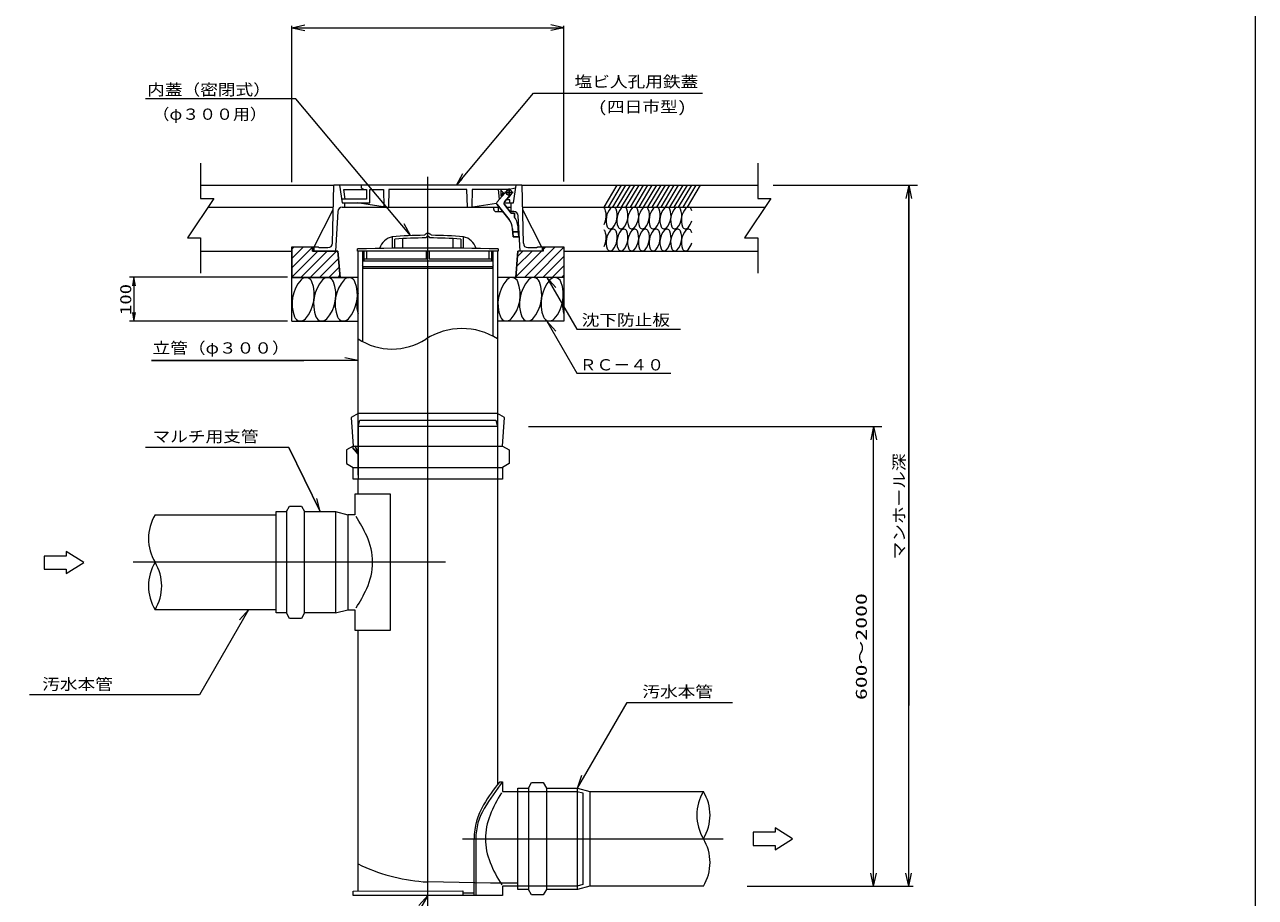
# Model space of a CAD drawing. Units: millimetres on the paper. Extents: x -392 to 404, y -283 to 281.
# Drawn here: x 123.9 to 404.2, y -134.1 to 64.7 of the extents above; entities that cross this region are included whole.
import ezdxf
from ezdxf.enums import TextEntityAlignment as Align

# ---------------------------------------------------------------- set-up
doc = ezdxf.new("R2010")
doc.units = ezdxf.units.MM
for name, color, linetype, lineweight in [('0-2__0-3__0-3_LAYER001', 7, 'Continuous', 18), ('0-3__0-4__1-0_0', 7, 'Continuous', 18), ('0-4__0-5__1-1_陣へようこそ', 7, 'Continuous', 18)]:
    doc.layers.add(name, color=color, linetype=linetype, lineweight=lineweight)
doc.styles.add('ＭＳ ゴシック', font='')
doc.styles.get('ＭＳ ゴシック').set_extended_font_data('MS Gothic')

msp = doc.modelspace()

# ---------------------------------------------------------------- linework, layer by layer
at = {"layer": '0-2__0-3__0-3_LAYER001'}
msp.add_lwpolyline([(-391.757, 281.271), (-391.757, -282.729), (404.243, -282.729), (404.243, 281.271)], close=True, dxfattribs=at)
at = {"layer": '0-3__0-4__1-0_0'}
for p, q in [((194.013, 14.894), (194.359, 28.12)), ((237.159, 28.12), (194.359, 28.12)), ((195.659, 28.12), (196.259, 24.12)), ((200.659, 27.42), (200.659, 28.12)), ((235.259, 24.12), (235.859, 28.12)), ((237.159, 28.12), (237.505, 14.894)), ((196.618, 27.12), (201.759, 27.12)), ((196.941, 24.97), (196.618, 27.12)), ((201.179, 27.12), (200.659, 27.42)), ((201.759, 27.12), (201.759, 24.97)), ((202.559, 27.12), (205.659, 27.12)), ((202.559, 24.12), (202.559, 27.12)), ((205.659, 27.12), (205.759, 23.17)), ((206.859, 27.12), (206.758, 23.12)), ((224.659, 27.12), (206.859, 27.12)), ((224.76, 23.12), (224.659, 27.12)), ((225.859, 27.12), (225.759, 23.17)), ((234.259, 27.12), (225.859, 27.12)), ((232.048, 24.949), (231.859, 27.12)), ((232.359, 27.12), (232.359, 26.02)), ((235.195, 26.47), (233.209, 26.47)), ((235.755, 27.428), (234.259, 27.12)), ((234.259, 27.406), (234.259, 25.314)), ((189.859, 14.12), (194.214, 22.57)), ((201.759, 24.97), (196.132, 24.97)), ((196.247, 23.12), (231.812, 23.12)), ((196.259, 24.12), (202.559, 24.12)), ((196.759, 24.12), (196.759, 23.12)), ((206.079, 23.12), (199.672, 24.12)), ((225.439, 23.12), (231.397, 24.05)), ((230.759, 22.62), (230.759, 23.12)), ((231.759, 23.12), (231.759, 22.12)), ((233.083, 24.12), (235.259, 24.12)), ((234.415, 24.82), (233.614, 24.82)), ((233.666, 23.12), (234.759, 23.12)), ((234.462, 24.12), (234.415, 24.82)), ((234.759, 22.12), (234.759, 24.12)), ((237.304, 22.57), (241.659, 14.12)), ((195.248, 22.173), (194.759, 13.12)), ((231.259, 22.12), (232.803, 22.12)), ((235.325, 22.12), (234.476, 22.12)), ((236.759, 13.12), (236.324, 21.174)), ((184.759, 14.12), (190.759, 14.12)), ((189.759, 14.02), (189.759, 13.12)), ((240.759, 14.12), (246.759, 14.12)), ((241.759, 14.02), (241.759, 13.12)), ((190.959, 13.92), (193.013, 13.92)), ((238.505, 13.92), (240.559, 13.92))]:
    msp.add_line(p, q, dxfattribs=at)
for points in [[(233.795, 26.888), (231.525, 24.368), (233.795, 26.888)], [(232.838, 26.574), (232.359, 27.005), (232.838, 26.574)], [(233.203, 24.363), (234.724, 26.052), (233.203, 24.363)], [(235.195, 26.47), (233.209, 26.47), (235.195, 26.47)], [(234.259, 27.406), (234.259, 25.314), (234.259, 27.406)], [(231.508, 23.719), (234.243, 20.342), (231.508, 23.719)], [(234.759, 21.77), (233.186, 23.714), (234.759, 21.77)], [(235.509, 21.77), (234.759, 21.77), (235.509, 21.77)], [(235.509, 20.815), (235.509, 21.77), (235.509, 20.815)], [(235.062, 18.208), (235.157, 16.395), (235.062, 18.208)], [(235.1, 17.495), (236.401, 17.495), (235.1, 17.495)], [(236.459, 16.395), (236.361, 18.276), (236.459, 16.395)], [(235.157, 16.395), (236.459, 16.395), (235.157, 16.395)]]:
    msp.add_lwpolyline(points, dxfattribs=at)
msp.add_circle((234.259, 26.47), 0.625, dxfattribs=at)
msp.add_circle((234.259, 26.47), 0.625, dxfattribs=at)
for centre, radius, start, end in [((233.059, 26.02), 0.7, 180, 225.18862), ((233.059, 26.02), 0.4, 104.40427, 223.07599), ((232.504, 26.202), 0.5, 318, 48), ((232.504, 26.202), 0.5, 318, 48), ((196.247, 22.12), 1, 90, 176.90545), ((231.259, 22.62), 0.5, 180, 270), ((231.897, 24.034), 0.5, 138, 219), ((231.897, 24.034), 0.5, 138, 219), ((233.574, 24.028), 0.5, 138, 219), ((233.574, 24.028), 0.5, 138, 219), ((231.367, 18.014), 3.7, 3, 39), ((231.367, 18.014), 3.7, 3, 39), ((235.325, 21.12), 1, 3.09455, 90), ((231.367, 18.014), 5, 3, 34.07152), ((231.367, 18.014), 5, 3, 34.07152), ((190.959, 14.12), 0.2, 180, 270), ((193.013, 14.92), 1, 270, 358.5), ((238.505, 14.92), 1, 181.5, 270), ((240.559, 14.12), 0.2, 270, 0)]:
    msp.add_arc(centre, radius, start, end, dxfattribs=at)
at = {"layer": '0-4__0-5__1-1_陣へようこそ'}
for p, q in [((184.759, 64.016), (187.759, 64.654)), ((184.759, 28.791), (184.759, 64.466)), ((184.759, 64.016), (187.759, 63.379)), ((246.759, 64.016), (243.759, 63.379)), ((246.759, 28.947), (246.759, 64.466)), ((222.252, 28.12), (239.84, 49.081)), ((239.84, 49.081), (278.299, 49.081)), ((163.99, 28.12), (194.359, 28.12)), ((215.759, -137.357), (215.759, 30.069)), ((222.252, 28.12), (223.692, 30.828)), ((237.159, 28.12), (290.882, 28.12)), ((255.882, 23.12), (258.882, 28.12)), ((256.882, 23.12), (259.882, 28.12)), ((257.882, 23.12), (260.882, 28.12)), ((258.882, 23.12), (261.882, 28.12)), ((259.882, 23.12), (262.882, 28.12)), ((260.882, 23.12), (263.882, 28.12)), ((261.882, 23.12), (264.882, 28.12)), ((262.882, 23.12), (265.882, 28.12)), ((263.882, 23.12), (266.882, 28.12)), ((264.882, 23.12), (267.882, 28.12)), ((265.882, 23.12), (268.882, 28.12)), ((266.882, 23.12), (269.882, 28.12)), ((267.882, 23.12), (270.882, 28.12)), ((268.882, 23.12), (271.882, 28.12)), ((269.882, 23.12), (272.882, 28.12)), ((270.882, 23.12), (273.882, 28.12)), ((271.882, 23.12), (274.882, 28.12)), ((272.882, 23.12), (275.882, 28.12)), ((273.882, 23.12), (276.882, 28.12)), ((274.882, 23.12), (277.882, 28.12)), ((294.394, 28.12), (327.275, 28.12)), ((325.275, 28.12), (324.637, 25.12)), ((325.275, 28.12), (325.913, 25.12)), ((165.656, 23.12), (194.228, 23.12)), ((237.29, 23.12), (292.548, 23.12)), ((211.779, 16.641), (210.339, 19.349)), ((207.659, 16.394), (207.659, 13.77)), ((208.259, 13.777), (208.259, 15.839)), ((209.959, 15.952), (209.959, 13.795)), ((221.559, 13.795), (221.559, 15.952)), ((223.259, 15.839), (223.259, 13.777)), ((223.859, 13.77), (223.859, 16.394)), ((246.759, 14.12), (246.759, -2.88)), ((246.759, 14.12), (246.759, 7.12)), ((163.99, 13.12), (184.759, 13.12)), ((195.259, 13.12), (189.509, 13.12)), ((189.509, 13.12), (195.259, 13.12)), ((199.759, 13.12), (199.759, 13.621)), ((199.859, -37.908), (199.859, 13.12)), ((200.859, 13.12), (200.859, -7.434)), ((201.259, 10.82), (201.259, 13.12)), ((201.309, 11.32), (215.509, 11.32)), ((201.759, 13.07), (201.759, 11.32)), ((215.459, 11.32), (215.459, 13.12)), ((229.759, 11.32), (229.759, 13.07)), ((230.259, 13.12), (230.259, 10.82)), ((230.659, -6.307), (230.659, 13.12)), ((231.659, 13.12), (231.659, -37.908)), ((242.009, 13.12), (236.259, 13.12)), ((242.009, 13.12), (236.259, 13.12)), ((246.759, 13.12), (290.882, 13.12)), ((230.659, 10.82), (200.859, 10.82)), ((201.023, 9.62), (200.859, 9.918)), ((230.659, 9.918), (230.495, 9.62)), ((183.759, 7.171), (147.806, 7.171)), ((148.806, 7.171), (148.806, -2.88)), ((246.759, 7.12), (231.659, 7.12)), ((246.759, 7.12), (231.659, 7.12)), ((246.759, 7.12), (233.719, 7.12)), ((242.884, 7.12), (244.936, 4.841)), ((246.227, 7.12), (246.759, 7.652)), ((183.759, -2.88), (147.806, -2.88)), ((184.759, -2.88), (199.859, -2.88)), ((246.759, -2.88), (231.659, -2.88)), ((242.884, -2.88), (244.936, -5.159)), ((249.69, -4.669), (273.267, -4.669)), ((199.859, -11.834), (196.859, -11.196)), ((249.69, -14.669), (271.136, -14.669)), ((199.859, -26.882), (199.859, -38.882)), ((238.697, -26.882), (319.175, -26.882)), ((317.275, -26.882), (317.913, -29.882)), ((184.095, -31.644), (151.484, -31.644)), ((184.095, -31.644), (154.321, -31.644)), ((199.859, -42.28), (199.859, -38.882)), ((231.659, -38.882), (231.659, -108.401)), ((191.198, -46.23), (190.458, -43.253)), ((153.634, -46.98), (181.173, -46.98)), ((183.554, -46.23), (183.554, -69.33)), ((187.673, -69.33), (187.673, -46.23)), ((219.781, -57.78), (148.654, -57.78)), ((181.173, -68.58), (153.634, -68.58)), ((174.914, -68.58), (172.862, -70.859)), ((199.859, -132.682), (199.859, -73.28)), ((249.849, -109.23), (250.797, -106.313)), ((238.644, -109.23), (238.644, -132.33)), ((242.763, -109.23), (242.763, -132.33)), ((249.849, -132.33), (249.849, -109.23)), ((252.648, -109.98), (278.523, -109.98)), ((223.654, -120.78), (283.015, -120.78)), ((226.301, -133.682), (226.301, -120.78)), ((226.686, -120.78), (226.686, -133.682)), ((317.275, -131.58), (316.637, -128.58)), ((317.275, -131.58), (317.913, -128.58)), ((325.275, -131.58), (324.637, -128.58)), ((325.275, -131.58), (325.913, -128.58)), ((278.523, -131.58), (252.648, -131.58)), ((288.523, -131.58), (326.275, -131.58)), ((215.759, -133.682), (204.479, -153.219)), ((215.759, -133.682), (213.707, -135.961)), ((223.709, -133.082), (226.301, -133.082))]:
    msp.add_line(p, q, dxfattribs=at)
for points in [[(184.759, 64.016), (246.759, 64.016), (243.759, 64.654)], [(211.779, 16.641), (185.653, 47.778), (151.413, 47.778)], [(163.99, 33.12), (163.99, 25.12), (166.99, 25.12), (160.99, 16.12), (163.99, 16.12), (163.99, 8.12)], [(290.882, 33.12), (290.882, 25.12), (293.882, 25.12), (287.882, 16.12), (290.882, 16.12), (290.882, 8.12)], [(222.252, 28.12), (223.538, 29.652), (222.252, 28.12)], [(325.275, -131.58), (325.275, 28.12), (325.275, -90.38)], [(184.759, 11.413), (187.466, 14.12), (184.759, 11.413)], [(184.759, 13.535), (185.345, 14.12), (184.759, 13.535)], [(184.759, -2.88), (184.759, 14.12), (184.759, 7.12)], [(184.759, 9.292), (189.509, 14.042), (184.759, 9.292)], [(189.509, 13.12), (189.509, 14.12), (189.509, 13.12)], [(237.742, 7.12), (244.742, 14.12), (237.742, 7.12)], [(242.009, 13.509), (242.62, 14.12), (242.009, 13.509)], [(242.009, 14.12), (242.009, 13.12), (242.009, 14.12)], [(184.759, 7.171), (190.709, 13.12), (184.759, 7.171)], [(186.83, 7.12), (192.83, 13.12), (186.83, 7.12)], [(188.951, 7.12), (194.951, 13.12), (188.951, 7.12)], [(191.072, 7.12), (195.399, 11.446), (191.072, 7.12)], [(195.259, 13.12), (195.759, 7.12), (195.259, 13.12)], [(231.759, 13.621), (231.759, 13.12), (199.759, 13.12)], [(216.059, 13.12), (216.059, 11.32), (230.259, 11.32)], [(236.259, 13.12), (235.759, 7.12), (236.259, 13.12)], [(235.772, 7.272), (241.62, 13.12), (235.772, 7.272)], [(235.965, 9.586), (239.499, 13.12), (235.965, 9.586)], [(236.157, 11.9), (237.378, 13.12), (236.157, 11.9)], [(239.863, 7.12), (246.759, 14.016), (239.863, 7.12)], [(241.984, 7.12), (246.759, 11.895), (241.984, 7.12)], [(193.194, 7.12), (195.562, 9.488), (193.194, 7.12)], [(244.105, 7.12), (246.759, 9.774), (244.105, 7.12)], [(149.14, 5.171), (148.806, 7.171), (148.473, 5.171)], [(199.859, 7.12), (184.759, 7.12), (197.921, 7.12)], [(199.859, 7.12), (184.759, 7.12), (197.921, 7.12)], [(195.315, 7.12), (195.725, 7.53), (195.315, 7.12)], [(242.884, 7.12), (249.69, -4.669), (265.707, -4.669)], [(148.473, -0.88), (148.806, -2.88), (149.14, -0.88)], [(242.884, -2.88), (249.69, -14.669), (265.707, -14.669)], [(199.859, -11.834), (152.838, -11.834), (187.538, -11.834)], [(232.791, -31.326), (233.251, -24.829), (231.659, -23.91), (199.859, -23.91), (198.267, -24.829), (198.727, -31.326), (197.259, -32.167), (197.259, -35.297)], [(231.659, -26.882), (199.859, -26.882), (200.261, -25.382), (231.257, -25.382)], [(231.257, -25.382), (231.659, -26.882), (231.659, -38.882)], [(317.275, -131.58), (317.275, -26.882), (316.637, -29.882)], [(191.198, -46.23), (184.095, -31.644), (191.198, -46.23)], [(199.859, -33.164), (198.573, -31.632), (199.859, -33.164)], [(198.727, -31.326), (232.791, -31.326), (234.259, -32.167), (234.259, -35.297), (232.749, -36.162)], [(199.859, -33.164), (199.175, -31.284), (199.859, -33.164)], [(197.259, -35.297), (198.769, -36.162), (232.749, -36.162), (232.749, -38.882), (198.769, -38.882), (198.769, -36.162)], [(181.173, -46.23), (183.554, -46.23), (184.278, -44.975), (186.949, -44.975), (187.673, -46.23), (194.759, -46.23), (197.558, -46.98), (197.558, -68.58), (199.159, -68.58), (199.159, -73.28), (207.216, -73.28), (207.216, -42.28), (199.159, -42.28), (199.159, -46.98), (197.558, -46.98)], [(194.759, -69.33), (187.673, -69.33), (186.949, -70.585), (184.278, -70.585), (183.554, -69.33), (181.173, -69.33), (181.173, -46.23)], [(194.759, -46.23), (194.759, -69.33), (197.558, -68.58)], [(174.914, -68.58), (163.721, -87.967), (125.061, -87.967)], [(249.849, -109.23), (261.129, -89.693), (285.117, -89.693)], [(232.159, -107.78), (232.759, -107.78), (232.772, -109.98), (236.263, -109.98)], [(236.263, -109.98), (249.763, -109.98), (251.063, -110.328)], [(251.063, -110.328), (251.063, -131.231), (249.763, -131.58), (236.263, -131.58)], [(236.263, -131.58), (232.77, -131.58), (232.759, -133.682), (198.759, -133.682), (198.759, -132.682), (223.709, -132.673), (223.709, -133.682)], [(236.263, -130.881), (230.059, -130.882), (215.759, -130.59)]]:
    msp.add_lwpolyline(points, dxfattribs=at)
for points in [[(201.132, 9.12), (200.959, 9.42), (200.959, 9.62), (230.559, 9.62), (230.559, 9.42), (230.386, 9.12)], [(128.391, -56.358), (128.391, -59.358), (133.391, -59.358), (133.391, -60.358), (137.391, -57.858), (133.391, -55.358), (133.391, -56.358)], [(236.263, -109.23), (238.644, -109.23), (239.368, -107.975), (242.039, -107.975), (242.763, -109.23), (249.849, -109.23), (252.648, -109.98), (252.648, -131.58), (249.849, -132.33), (242.763, -132.33), (242.039, -133.585), (239.368, -133.585), (238.644, -132.33), (236.263, -132.33)], [(289.834, -119.28), (289.834, -122.28), (294.834, -122.28), (294.834, -123.28), (298.834, -120.78), (294.834, -118.28), (294.834, -119.28)]]:
    msp.add_lwpolyline(points, close=True, dxfattribs=at)
for centre, radius, start, end in [((255.427, 22.405), 0.736, 20.99363, 51.85669), ((252.229, 21.178), 4.162, 331.37187, 20.99363), ((260.512, 20.158), 4.162, 139.00637, 200.99363), ((257.926, 22.405), 0.736, 103.59208, 139.00637), ((254.728, 21.178), 4.162, 319.00637, 20.99363), ((257.926, 22.405), 0.736, 20.99363, 76.40793), ((262.962, 20.158), 4.162, 139.00637, 200.99363), ((260.376, 22.405), 0.736, 103.59207, 139.00637), ((257.178, 21.178), 4.162, 319.00637, 20.99363), ((260.376, 22.405), 0.736, 20.99363, 76.40792), ((265.412, 20.158), 4.162, 139.00637, 200.99363), ((262.826, 22.405), 0.736, 103.59208, 139.00637), ((259.628, 21.178), 4.162, 319.00637, 20.99363), ((262.826, 22.405), 0.736, 20.99363, 76.40793), ((267.862, 20.158), 4.162, 139.00637, 200.99363), ((265.276, 22.405), 0.736, 103.59207, 139.00637), ((262.078, 21.178), 4.162, 319.00637, 20.99363), ((265.276, 22.405), 0.736, 20.99363, 76.40792), ((270.316, 20.158), 4.162, 139.00637, 200.99363), ((267.73, 22.405), 0.736, 103.59207, 139.00637), ((264.532, 21.178), 4.162, 319.00637, 20.99363), ((267.73, 22.405), 0.736, 20.99363, 76.40793), ((272.766, 20.158), 4.162, 139.00637, 200.99363), ((270.18, 22.405), 0.736, 103.59207, 139.00637), ((266.982, 21.178), 4.162, 319.00637, 20.99363), ((270.18, 22.405), 0.736, 20.99363, 76.40793), ((275.216, 20.158), 4.162, 139.00637, 200.99363), ((272.63, 22.405), 0.736, 103.59207, 139.00637), ((269.432, 21.178), 4.162, 319.00637, 20.99363), ((272.63, 22.405), 0.736, 20.99363, 76.40793), ((277.666, 20.158), 4.162, 139.00637, 200.99363), ((275.08, 22.405), 0.736, 103.59207, 139.00637), ((275.08, 22.405), 0.736, 20.99363, 76.40793), ((271.882, 21.178), 4.162, 16.01722, 20.99363), ((271.882, 21.178), 4.162, 319.00637, 343.98278), ((215.759, 16.12), 1, 36.64106, 143.35894), ((255.427, 17.381), 0.736, 20.99363, 51.85669), ((252.229, 16.154), 4.162, 331.37187, 20.99363), ((260.512, 15.134), 4.162, 139.00637, 200.99363), ((257.314, 18.93), 0.736, 200.99363, 319.00637), ((257.926, 17.381), 0.736, 20.99363, 139.00637), ((254.728, 16.154), 4.162, 319.00637, 20.99363), ((262.962, 15.134), 4.162, 139.00637, 200.99363), ((259.764, 18.93), 0.736, 200.99363, 319.00637), ((260.376, 17.381), 0.736, 20.99363, 139.00637), ((257.178, 16.154), 4.162, 319.00637, 20.99363), ((265.412, 15.134), 4.162, 139.00637, 200.99363), ((262.214, 18.93), 0.736, 200.99363, 319.00637), ((262.826, 17.381), 0.736, 20.99363, 139.00637), ((259.628, 16.154), 4.162, 319.00637, 20.99363), ((267.862, 15.134), 4.162, 139.00637, 200.99363), ((264.664, 18.93), 0.736, 200.99363, 319.00637), ((265.276, 17.381), 0.736, 20.99363, 139.00637), ((262.078, 16.154), 4.162, 319.00637, 20.99363), ((270.316, 15.134), 4.162, 139.00637, 200.99363), ((267.117, 18.93), 0.736, 200.99363, 319.00637), ((267.73, 17.381), 0.736, 20.99363, 139.00637), ((264.532, 16.154), 4.162, 319.00637, 20.99363), ((272.766, 15.134), 4.162, 139.00637, 200.99363), ((269.567, 18.93), 0.736, 200.99363, 319.00637), ((270.18, 17.381), 0.736, 20.99363, 139.00637), ((266.982, 16.154), 4.162, 319.00637, 20.99363), ((275.216, 15.134), 4.162, 139.00637, 200.99363), ((272.017, 18.93), 0.736, 200.99363, 319.00637), ((272.63, 17.381), 0.736, 20.99363, 139.00637), ((269.432, 16.154), 4.162, 319.00637, 20.99363), ((277.666, 15.134), 4.162, 139.00637, 200.99363), ((274.467, 18.93), 0.736, 200.99363, 319.00637), ((275.08, 17.381), 0.736, 20.99363, 139.00637), ((271.882, 16.154), 4.162, 16.01722, 20.99363), ((208.565, 12.498), 4, 103.09735, 162.10221), ((215.759, -83.88), 100.6, 90.457, 94.61828), ((215.759, -83.88), 100, 90.22918, 94.30122), ((215.759, 16.12), 0.4, 359.88541, 180.11459), ((215.759, -83.88), 100, 85.69878, 89.77082), ((215.759, -83.88), 100.6, 85.38172, 89.543), ((222.953, 12.498), 4, 17.89779, 76.90265), ((271.882, 16.154), 4.162, 319.00637, 343.98278), ((215.753, -625.394), 639.216, 88.56626, 91.43374), ((257.314, 13.907), 0.736, 200.99363, 319.00637), ((259.764, 13.907), 0.736, 200.99363, 319.00637), ((262.214, 13.907), 0.736, 200.99363, 319.00637), ((264.664, 13.907), 0.736, 200.99363, 319.00637), ((267.117, 13.907), 0.736, 200.99363, 319.00637), ((269.567, 13.907), 0.736, 200.99363, 319.00637), ((272.017, 13.907), 0.736, 200.99363, 319.00637), ((274.467, 13.907), 0.736, 200.99363, 319.00637), ((193.151, 1.118), 8.323, 139.00637, 200.99363), ((187.98, 5.613), 1.472, 20.99363, 139.00637), ((181.583, 3.158), 8.323, 319.00637, 20.99363), ((198.051, 1.118), 8.323, 139.00637, 200.99363), ((192.88, 5.613), 1.472, 20.99363, 139.00637), ((186.483, 3.158), 8.323, 319.00637, 20.99363), ((202.951, 1.118), 8.323, 139.00637, 200.99363), ((197.78, 5.613), 1.472, 20.99363, 139.00637), ((191.383, 3.158), 8.323, 319.00637, 20.99363), ((240.051, 1.118), 8.323, 139.00637, 200.99363), ((234.88, 5.613), 1.472, 20.99363, 139.00637), ((228.483, 3.158), 8.323, 319.00637, 20.99363), ((244.951, 1.118), 8.323, 139.00637, 200.99363), ((239.78, 5.613), 1.472, 20.99363, 139.00637), ((233.383, 3.158), 8.323, 319.00637, 20.99363), ((249.851, 1.118), 8.323, 139.00637, 200.99363), ((244.68, 5.613), 1.472, 20.99363, 139.00637), ((238.283, 3.158), 8.323, 319.00637, 20.99363), ((207.851, 1.118), 8.323, 163.7766, 196.2234), ((254.751, 1.118), 8.323, 163.7766, 196.2234), ((186.754, -1.337), 1.472, 200.99363, 319.00637), ((191.654, -1.337), 1.472, 200.99363, 319.00637), ((196.554, -1.337), 1.472, 200.99363, 319.00637), ((233.654, -1.337), 1.472, 200.99363, 319.00637), ((238.554, -1.337), 1.472, 200.99363, 319.00637), ((243.454, -1.337), 1.472, 200.99363, 319.00637), ((223.522, -19.7), 15.175, 57.5752, 122.75285), ((207.629, 5.006), 14.2, 236.82439, 302.75285), ((162.604, -52.38), 10.47, 148.95178, 211.04822), ((167.161, -67.898), 38.229, 24.93385, 32.45988), ((188.924, -57.78), 14.229, 335.06615, 24.93385), ((162.604, -63.18), 10.47, 148.95178, 211.04822), ((144.664, -63.18), 10.47, 328.95178, 31.04822), ((167.161, -47.662), 38.229, 327.58651, 335.06615), ((266.141, -135.663), 43.957, 140.62994, 149.07394), ((285.775, -148.397), 66.786, 142.54302, 148.84928), ((258.442, -126.9), 30.745, 147.40228, 157.98224), ((287.493, -115.38), 10.47, 148.95178, 211.04822), ((269.553, -115.38), 10.47, 328.95178, 31.04822), ((241.298, -120.78), 14.998, 149.07394, 180), ((240.085, -120.78), 13.398, 148.84929, 180), ((243.307, -120.78), 14.419, 157.98224, 202.01776), ((269.553, -126.18), 10.47, 328.95178, 31.04822), ((217.653, -90.662), 40, 243.58562, 265.77278), ((258.442, -114.659), 30.745, 202.01776, 212.73965), ((215.759, -116.292), 14.3, 265.77278, 270)]:
    msp.add_arc(centre, radius, start, end, dxfattribs=at)

# ---------------------------------------------------------------- texts
at = {"layer": '0-4__0-5__1-1_陣へようこそ', "style": 'ＭＳ ゴシック'}
for s, width, p in [('塩ビ人孔用鉄蓋', 1.15, (249.17, 49.666)), ('内蓋（密閉式）', 1.15, (151.822, 47.845)), ('(四日市型)', 1.15, (254.557, 43.938)), ('（φ３００用）', 1.1, (153.062, 42.262)), ('沈下防止板', 1.15, (250.792, -4.632)), ('立管（φ３００）', 1.15, (153.053, -11.004)), ('ＲＣ－４０', 1.1, (250.319, -14.838)), ('マルチ用支管', 1.15, (153.044, -31.172)), ('汚水本管', 1.15, (127.924, -87.605)), ('汚水本管', 1.15, (264.611, -89.307))]:
    msp.add_text(s, height=2.566, dxfattribs=dict(at, width=width)).set_placement(p, align=Align.BOTTOM_LEFT)
for s, width, p in [('100', 1.35, (148.963, -1.441)), ('マンホール深', 1.15, (325.16, -57.135)), ('600～2000', 1.55, (316.516, -89.18))]:
    msp.add_text(s, height=2.566, rotation=90, dxfattribs=dict(at, width=width)).set_placement(p, align=Align.BOTTOM_LEFT)

doc.saveas('drawing.dxf')
